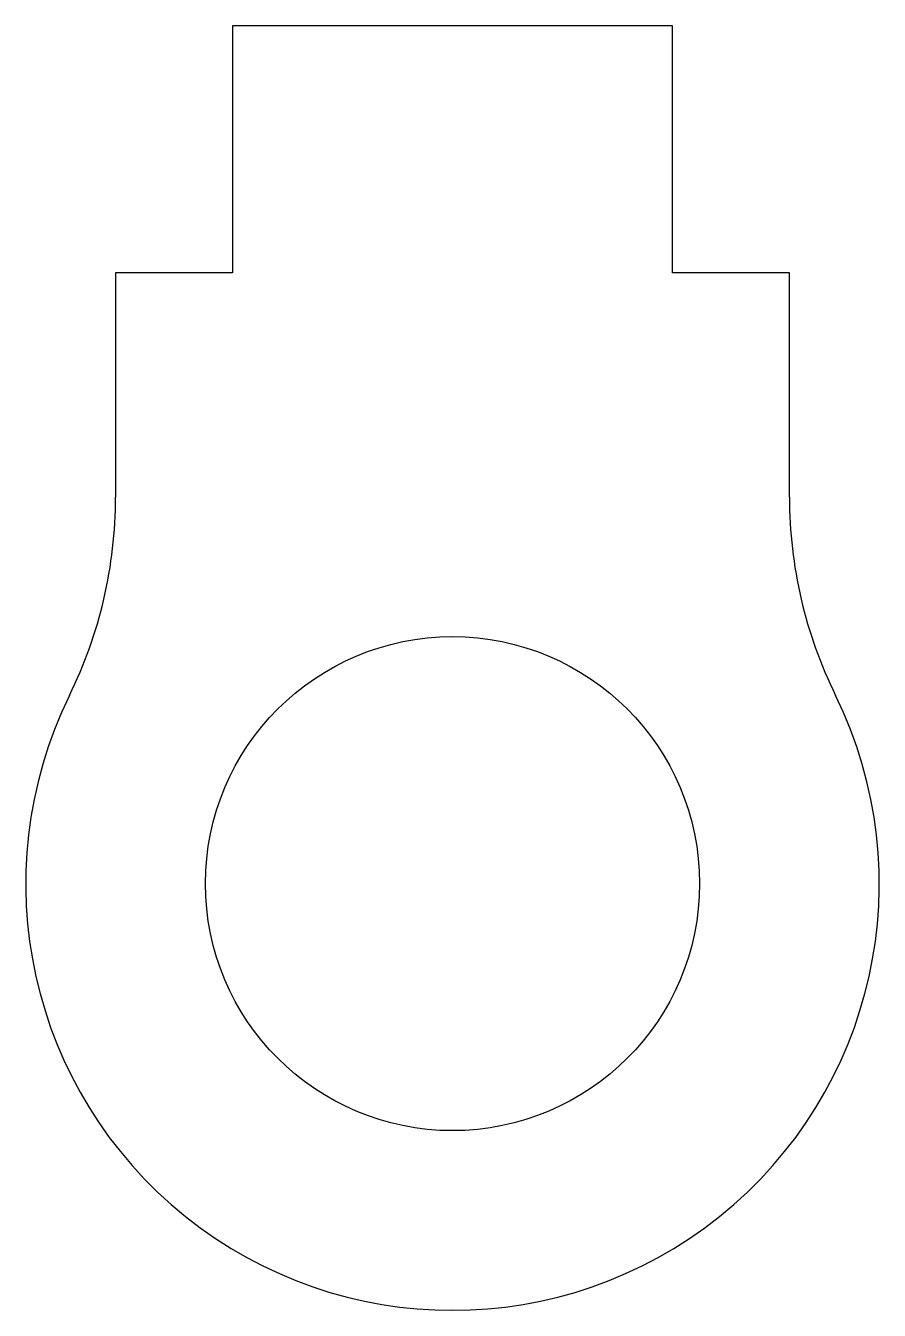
# Model space of a CAD drawing. Header units: millimetres. Extents: x -9.5 to 9.5, y -9.5 to 19.1.
import ezdxf

# ---------------------------------------------------------------- set-up
doc = ezdxf.new("R2010")
doc.units = ezdxf.units.MM

msp = doc.modelspace()

# ---------------------------------------------------------------- linework, layer by layer
at = {"color": 7, "linetype": 'Continuous', "lineweight": 25}
for p, q in [((-4.9, 19.102), (-4.9, 13.602)), ((4.9, 19.102), (-4.9, 19.102)), ((4.9, 13.602), (4.9, 19.102)), ((-7.5, 13.602), (-7.5, 8.602)), ((-4.9, 13.602), (-7.5, 13.602)), ((7.5, 13.602), (4.9, 13.602)), ((7.5, 8.602), (7.5, 13.602))]:
    msp.add_line(p, q, dxfattribs=at)
msp.add_circle((0, 0), 5.5, dxfattribs=at)
for centre, radius, start, end in [((-17.5, 8.602), 10, 333.823, 0), ((17.5, 8.602), 10, 180, 206.177), ((0, 0), 9.5, 153.823, 26.177)]:
    msp.add_arc(centre, radius, start, end, dxfattribs=at)

doc.saveas('drawing.dxf')
